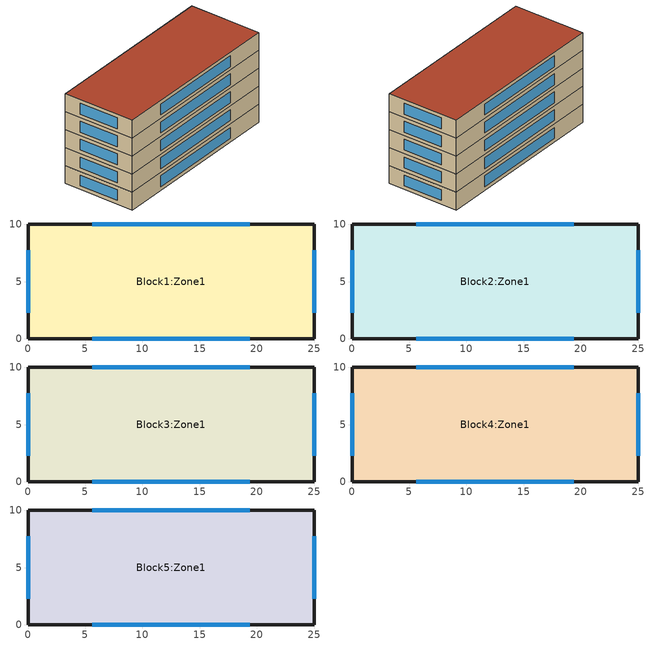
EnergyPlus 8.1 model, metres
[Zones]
Block1:Zone1
 floor ground (Ground0601): 0,0 0,10 25,10 25,0 z0
 wall outside (Wall0602): 0,10 0,0 25,0 25,10 0,10 z0:2.5
 window (Window0601): 0,7.75 0,2.25 / 19.38,10 5.62,10 / 25,2.25 25,7.75 / 5.62,0 19.38,0 z0.5:2
Block2:Zone1
 floor to Block1:Zone1 (Internal Floor): 0,0 0,10 25,10 25,0 z2.5
 wall outside (Wall0602): 0,10 0,0 25,0 25,10 0,10 z2.5:5
 window (Window0601): 0,7.75 0,2.25 / 19.38,10 5.62,10 / 25,2.25 25,7.75 / 5.62,0 19.38,0 z3:4.5
Block3:Zone1
 floor to Block2:Zone1 (Internal Floor): 0,0 0,10 25,10 25,0 z5
 wall outside (Wall0602): 0,10 0,0 25,0 25,10 0,10 z5:7.5
 window (Window0601): 0,7.75 0,2.25 / 19.38,10 5.62,10 / 25,2.25 25,7.75 / 5.62,0 19.38,0 z5.5:7
Block4:Zone1
 floor to Block3:Zone1 (Internal Floor): 0,0 0,10 25,10 25,0 z7.5
 wall outside (Wall0602): 0,10 0,0 25,0 25,10 0,10 z7.5:10
 window (Window0601): 0,7.75 0,2.25 / 19.38,10 5.62,10 / 25,2.25 25,7.75 / 5.62,0 19.38,0 z8:9.5
Block5:Zone1
 floor to Block4:Zone1 (Internal Floor): 0,0 0,10 25,10 25,0 z10
 wall outside (Wall0602): 0,10 0,0 25,0 25,10 0,10 z10:12.5
 window (Window0601): 0,7.75 0,2.25 / 19.38,10 5.62,10 / 25,2.25 25,7.75 / 5.62,0 19.38,0 z10.5:12
 roof outside (Roof0602): 25,0 25,10 0,10 0,0 z12.5
[Building]
Building: North Axis {deg}=0; Terrain=Suburbs; Loads Convergence Tolerance Value=0.04; Temperature Convergence Tolerance Value {deltaC}=0.4; Solar Distribution=FullExterior; Maximum Number of Warmup Days=25; Minimum Number of Warmup Days=6
[Site:GroundTemperature:BuildingSurface]
18, 18, 18, 18, 18, 18, 18, 18, 18, 18, 18, 18
[Site:GroundTemperature:FCfactorMethod]
1.6, 0.7, 2.3, 4.8, 11.2, 16.2, 19.6, 20.6, 18.9, 15, 9.8, 5
[Site:GroundTemperature:Shallow]
14, 14, 14, 14, 14, 14, 14, 14, 14, 14, 14, 14
[Site:GroundTemperature:Deep]
14, 14, 14, 14, 14, 14, 14, 14, 14, 14, 14, 14
[Construction]
Wall0602: Outside Render_2006_0.0050, Rockwool_2006_0.1500, Brick_2006_0.1250, Inside Render_2006_0.0100
Roof0602: Bitumen Layer_2006_0.0080, EPS_2006_0.1600, Vapour Barrier_2006_0.0040, Concrete_2006_0.1800, Inside Render_2006_0.0100
Ground0601: Concrete_2006_0.1800, PUR Insulation_2006_0.1000, Cement Screed_2006_0.0800, Linoleum_2006_0.0025
Window0601: EurofloatTroeschGlass_2006_0.0050, Argon_2006_0.0080, EurofloatTroeschGlass_2006_0.0050, Argon_2006_0.0080, EN2PlusTroeschGlass_2006_0.0050
Internal Floor: Cast Concrete (Dense)_0.1
[Material] Roughness=Rough; Thermal Absorptance=0.9
Name | Thickness | Conductivity {W/m-K} | Density {kg/m3} | Specific Heat {J/kg-K} | Solar Absorptance | Visible Absorptance | Thickness {m} | Visible Absorptance!-Generator IDFEditor 1.44
Brick_2006_0.1250 | 0.125 | 0.44 | 1200 | 840 | 0.6 | 0.6
Inside Render_2006_0.0100 | 0.01 | 0.7 | 1100 | 900 | 0.6 | 0.6
Outside Render_2006_0.0050 | 0.005 | 0.87 | 2085 | 840 | 0.6 | 0.6
Concrete_2006_0.1800 | 0.18 | 2.3 | 2300 | 880 | 0.6 | 0.6
Rockwool_2006_0.1500 | 0.15 | 0.04 | 100 | 840 | 0.6 | 0.6
Linoleum_2006_0.0025 | 0.0025 | 0.17 | 1200 | 1400 | 0.6 | 0.6
Cement Screed_2006_0.0800 | 0.08 | 1.4 | 2100 | 650 | 0.6 | 0.6
PUR Insulation_2006_0.1000 | 0.1 | 0.03 | 54 | 1500 | 0.6 | 0.6
Bitumen Layer_2006_0.0080 | 0.008 | 0.17 | 1050 | 1000 | 0.9 | 0.9
EPS_2006_0.1600 | 0.16 | 0.038 | 15 | 1500 | 0.6 | 0.6
Cast Concrete (Dense)_0.1 |  | 1.4 | 2100 | 840 | 0.6 |  | 0.1 | 0.6
[Material:NoMass]
Vapour Barrier_2006_0.0040: Roughness=Rough; Thermal Resistance=0.0211; Thermal Absorptance=0.9; Solar Absorptance=0.7; Visible Absorptance=0.7
[WindowMaterial:Glazing] Optical Data Type=SpectralAverage; Thickness=0.005; Infrared Transmittance at Normal Incidence=0; Back Side Infrared Hemispherical Emissivity=0.84; Conductivity=1; Dirt Correction Factor for Solar and Visible Transmittance=1
Name | Solar Transmittance at Normal Incidence | Front Side Solar Reflectance at Normal Incidence | Back Side Solar Reflectance at Normal Incidence | Visible Transmittance at Normal Incidence | Front Side Visible Reflectance at Normal Incidence | Back Side Visible Reflectance at Normal Incidence | Front Side Infrared Hemispherical Emissivity
EurofloatTroeschGlass_2006_0.0050 | 0.85 | 0.077 | 0.077 | 0.904 | 0.083 | 0.083 | 0.84
EN2PlusTroeschGlass_2006_0.0050 | 0.591 | 0.289 | 0.225 | 0.896 | 0.044 | 0.048 | 0.041
[WindowMaterial:Gas]
Argon_2006_0.0080: Gas Type=Argon; Thickness=0.008
[Zone] Relative North (to building)=0; Zone Type=1; Zone multiplier=1; Zone inside convection algorism=TARP
Block1:Zone1; Block2:Zone1; Block3:Zone1; Block4:Zone1; Block5:Zone1
[ZoneInfiltration:DesignFlowRate]
Block1:Zone1 Infiltration: Block1:Zone1, resi_infiltration_sch, AirChanges/Hour, 0.2775, 1, 0, 0, 0
Block2:Zone1 Infiltration: Block2:Zone1, resi_infiltration_sch, AirChanges/Hour, 0.2775, 1, 0, 0, 0
Block3:Zone1 Infiltration: Block3:Zone1, resi_infiltration_sch, AirChanges/Hour, 0.2775, 1, 0, 0, 0
Block4:Zone1 Infiltration: Block4:Zone1, resi_infiltration_sch, AirChanges/Hour, 0.2775, 1, 0, 0, 0
Block5:Zone1 Infiltration: Block5:Zone1, resi_infiltration_sch, AirChanges/Hour, 0.2775, 1, 0, 0, 0
[PEOPLE] Number of People Schedule=resi_occupancy_sch; Number of People Calculation Method=Area/Person; Zone Floor Area per Person {m2/person}=25.641; Fraction Radiant=0.3; Sensible Heat Fraction=AUTOCALCULATE; Activity Level Schedule=resi_activity_sch
Name | Zone
People Block1:Zone1 | Block1:Zone1
People Block2:Zone1 | Block2:Zone1
People Block3:Zone1 | Block3:Zone1
People Block4:Zone1 | Block4:Zone1
People Block5:Zone1 | Block5:Zone1
[ElectricEquipment] Schedule=resi_appliances_sch; Design Level Calculation Method=Watts/Area; Watts per Zone Floor Area {W/m2}=6.4; Fraction Latent=0; Fraction Radiant=0.75; Fraction Lost=0
Name | Zone
Block1Appliances | Block1:Zone1
Block2Appliances | Block2:Zone1
Block3Appliances | Block3:Zone1
Block4Appliances | Block4:Zone1
Block5Appliances | Block5:Zone1
[Lights] Schedule=resi_lighting_sch; Design Level Calculation Method=Watts/Area; Watts per Zone Floor Area {W/m2}=10.3104; Return Air Fraction=0.4; Fraction Radiant=0.4; Fraction visible=0.2; Fraction Replaceable=1; Return Air Fraction Calculated from Plenum Temperature=No
Name | Zone
Block1Light | Block1:Zone1
Block2Light | Block2:Zone1
Block3Light | Block3:Zone1
Block4Light | Block4:Zone1
Block5Light | Block5:Zone1
[HotWaterEquipment] Schedule=resi_dhw_sch; Design Level Calculation Method=Watts/Area; Watts per Zone Floor Area {W/m2}=4.21667; Fraction Lost=1
Name | Zone
Block1DHW | Block1:Zone1
Block2DHW | Block2:Zone1
Block3DHW | Block3:Zone1
Block4DHW | Block4:Zone1
Block5DHW | Block5:Zone1
[HVACTemplate:Zone:IdealLoadsAirSystem] Template Thermostat=Residential_thermostat; Maximum Heating Supply Air Temperature {C}=50; Minimum Cooling Supply Air Temperature {C}=13; Maximum Heating Supply Air Humidity Ratio {kgWater/kgDryAir}=0.0156; Minimum Cooling Supply Air Humidity Ratio {kgWater/kgDryAir}=0.0077; Heating Limit=NoLimit; Cooling Limit=NoLimit; Dehumidification Control Type=ConstantSensibleHeatRatio; Cooling Sensible Heat Ratio=0.7; Dehumidification Setpoint {percent}=60; Humidification Control Type=None; Humidification Setpoint {percent}=30; Outdoor Air Method=DetailedSpecification; Demand Controlled Ventilation Type=None; Outdoor Air Economizer Type=NoEconomizer; Heat Recovery Type=None
Name | Design Specification Outdoor Air Object
Block1:Zone1 | Block1:Zone1
Block2:Zone1 | Block2:Zone1
Block3:Zone1 | Block3:Zone1
Block4:Zone1 | Block4:Zone1
Block5:Zone1 | Block5:Zone1
[DesignSpecification:OutdoorAir] Outdoor Air Method=Flow/Area; Outdoor Air Flow per Zone Floor Area {m3/s-m2}=0.00129722; Outdoor Air Flow Rate Fraction Schedule=resi_ventilation_sch
Block1:Zone1; Block2:Zone1; Block3:Zone1; Block4:Zone1; Block5:Zone1
[HVACTemplate:Thermostat]
Residential_thermostat: Heating Setpoint Schedule=resi_htg_therm_sch; Cooling Setpoint Schedule=resi_clg_therm_sch
[Schedule:File] Column Number=1; Rows to Skip at Top=0; Number of Hours of Data=8760; Column Separator=Comma; Interpolate to Timestep=No
Name | File
resi_activity_sch | mfh_nominal_activity.csv
resi_occupancy_sch | mfh_nominal_occupancy.csv
resi_ventilation_sch | mfh_nominal_ventilation.csv
resi_infiltration_sch | mfh_nominal_infiltration.csv
resi_htg_therm_sch | mfh_nominal_thermostat_heating.csv
resi_clg_therm_sch | mfh_nominal_thermostat_cooling.csv
resi_lighting_sch | mfh_nominal_lighting.csv
resi_appliances_sch | mfh_nominal_appliances.csv
resi_dhw_sch | mfh_nominal_dhw.csv
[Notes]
Block 1, zone1, wall 1
Block 1, zone1, wall 2
Block 1, zone1, wall 3
Block 1, zone1, wall 4
Block 2, zone1, wall 1
Block 2, zone1, wall 2
Block 2, zone1, wall 3
Block 2, zone1, wall 4
Block 3, zone1, wall 1
Block 3, zone1, wall 2
